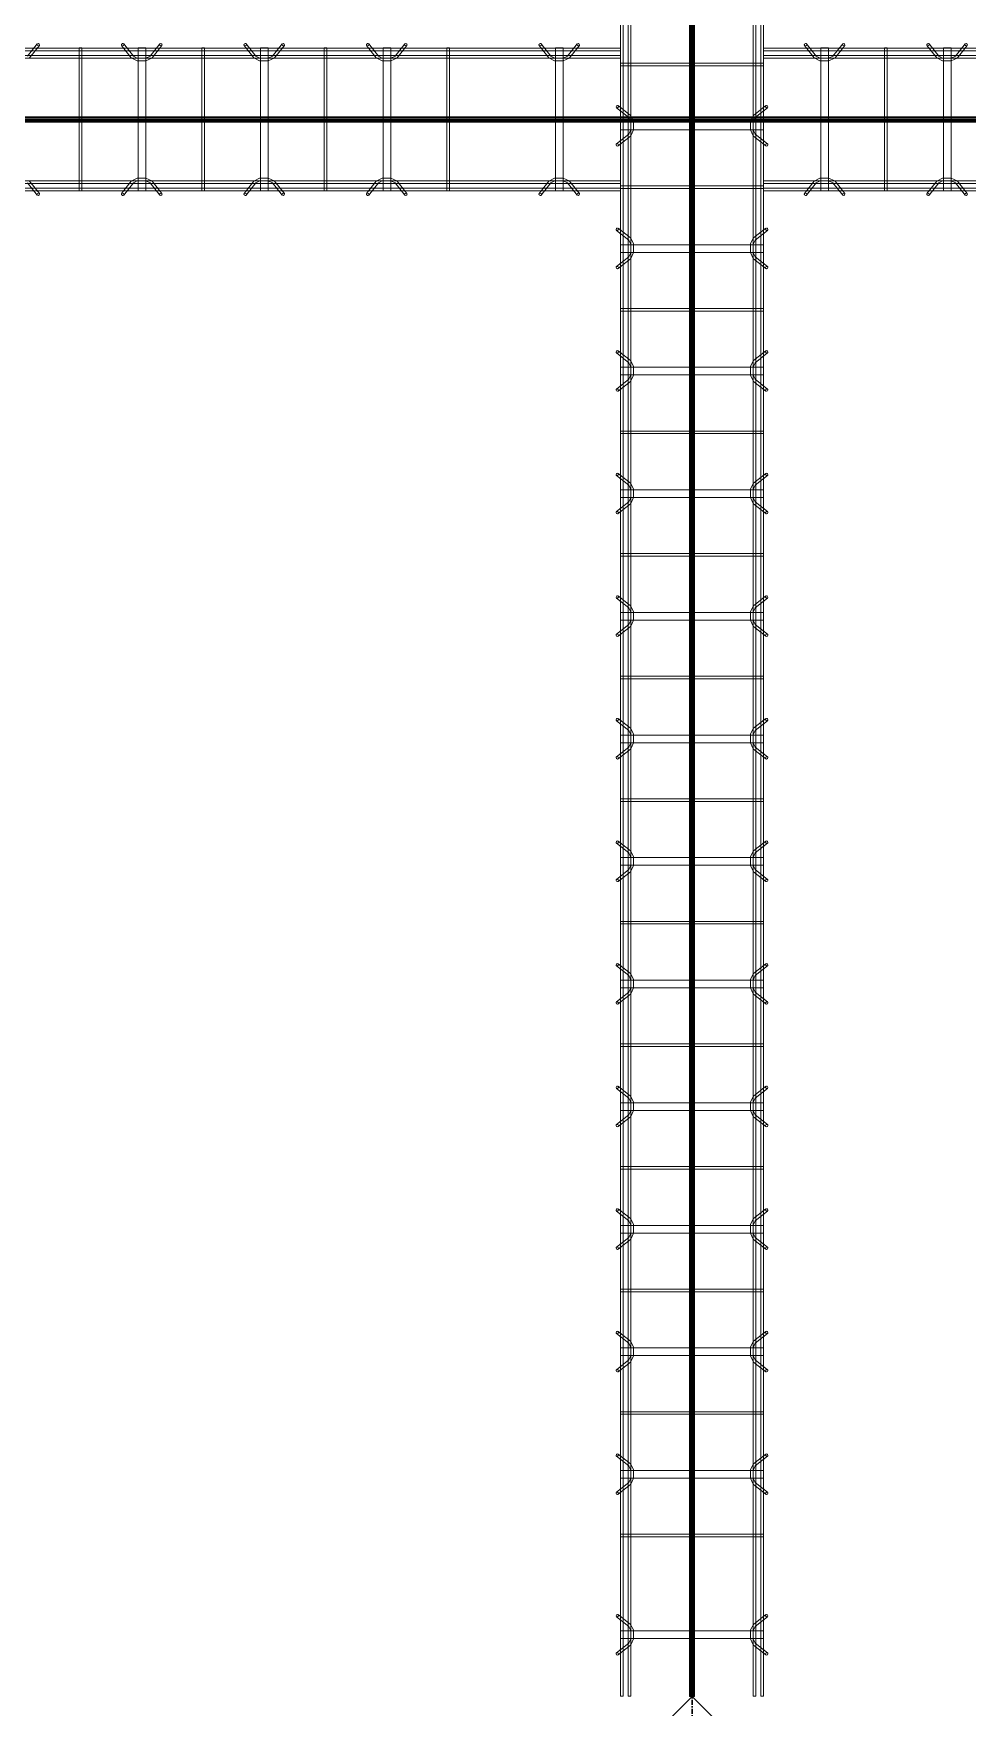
# Model space of a CAD drawing. Header units: inches. Extents: x -19229 to -222, y -6301 to 12387.
# Drawn here: x -2891.8 to -2800.3, y 10486.4 to 10650.2 of the extents above; entities that cross this region are included whole.
import ezdxf

# ---------------------------------------------------------------- set-up
doc = ezdxf.new("R2010")
doc.units = ezdxf.units.IN
doc.header["$MEASUREMENT"] = 0
doc.linetypes.add('Grid Line 1_2_', pattern=[0.875, 0.5, -0.125, 0.125, -0.125])
for name, color, linetype, lineweight in [('A-FLOR', 192, 'Continuous', 9), ('A-GENM', 13, 'Continuous', 9), ('S-BEAM', 12, 'Continuous', 9), ('S-GRID', 1, 'Continuous', 9)]:
    doc.layers.add(name, color=color, linetype=linetype, lineweight=lineweight)

# ---------------------------------------------------------------- blocks, each defined once
blk = doc.blocks.new('Dowel bar assembly - Dowel bar assembly-673887-SLAB ON GROUND JOINTS')
at = {"layer": 'S-BEAM'}
for p, q in [((149.1, 1.98), (0, 1.98)), ((0, 1.98), (0, 1.72)), ((0, 1.72), (0, 1.98)), ((0, 1.72), (149.1, 1.72)), ((4.02, 2.23), (4.97, 1.03)), ((5.18, 1.19), (4.23, 2.39)), ((5.63, 1.99), (5.63, -12.01)), ((6.38, 1.99), (5.63, 1.99)), ((5.63, 1.99), (6.38, 1.99)), ((6.38, -12.01), (6.38, 1.99)), ((7.76, 2.39), (6.81, 1.19)), ((7.01, 1.03), (7.96, 2.23)), ((11.87, 1.99), (11.87, -12.01)), ((12.13, 1.99), (11.87, 1.99)), ((11.87, 1.99), (12.13, 1.99)), ((12.13, -12.01), (12.13, 1.99)), ((16.02, 2.23), (16.97, 1.03)), ((17.18, 1.19), (16.23, 2.39)), ((17.63, 1.99), (17.63, -12.01)), ((18.38, 1.99), (17.63, 1.99)), ((17.63, 1.99), (18.38, 1.99)), ((18.38, -12.01), (18.38, 1.99)), ((19.76, 2.39), (18.81, 1.19)), ((19.01, 1.03), (19.96, 2.23)), ((149.1, 1.25), (0, 1.25)), ((0, 0.99), (0, 1.25)), ((0, 1.25), (0, 0.99)), ((0, 0.99), (149.1, 0.99)), ((149.1, -11.01), (0, -11.01)), ((0, -11.27), (0, -11.01)), ((0, -11.01), (0, -11.27)), ((0, -11.27), (149.1, -11.27)), ((4.97, -11.05), (4.02, -12.25)), ((4.23, -12.41), (5.18, -11.21)), ((6.81, -11.21), (7.76, -12.41)), ((7.96, -12.25), (7.01, -11.05)), ((16.97, -11.05), (16.02, -12.25)), ((16.23, -12.41), (17.18, -11.21)), ((18.81, -11.21), (19.76, -12.41)), ((19.96, -12.25), (19.01, -11.05)), ((149.1, -11.74), (0, -11.74)), ((0, -12), (0, -11.74)), ((0, -11.74), (0, -12)), ((0, -12), (149.1, -12)), ((6.38, -12.01), (5.63, -12.01)), ((5.63, -12.01), (6.38, -12.01)), ((12.13, -12.01), (11.87, -12.01)), ((11.87, -12.01), (12.13, -12.01)), ((18.38, -12.01), (17.63, -12.01)), ((17.63, -12.01), (18.38, -12.01))]:
    blk.add_line(p, q, dxfattribs=at)
at = {"layer": 'S-BEAM', "flags": 128}
for points in [[(4.97, 1.03), (5.53, 0.73), (6.39, 0.72), (6.97, 0.99), (7.01, 1.03)], [(5.18, 1.19), (5.62, 0.97), (6.38, 0.98), (6.81, 1.19)], [(16.97, 1.03), (17.53, 0.73), (18.39, 0.72), (18.97, 0.99), (19.01, 1.03)], [(17.18, 1.19), (17.62, 0.97), (18.38, 0.98), (18.81, 1.19)], [(4.97, -11.05), (5.53, -10.75), (6.39, -10.74), (6.97, -11.01), (7.01, -11.05)], [(5.18, -11.21), (5.62, -10.99), (6.38, -11), (6.81, -11.21)], [(16.97, -11.05), (17.53, -10.75), (18.39, -10.74), (18.97, -11.01), (19.01, -11.05)], [(17.18, -11.21), (17.62, -10.99), (18.38, -11), (18.81, -11.21)]]:
    blk.add_lwpolyline(points, dxfattribs=at)
at = {"layer": 'S-BEAM'}
for centre, major_axis, start_param, end_param in [((4.12, 2.31), (0.101, 0.08), 5.709265, 8.850858), ((4.12, 2.31), (0.101, 0.08), 2.567673, 5.709265), ((7.86, 2.31), (-0.101, 0.08), 3.715513, 6.857105), ((7.86, 2.31), (-0.101, 0.08), 0.57392, 3.715513), ((16.12, 2.31), (0.101, 0.08), 5.709265, 8.850858), ((16.12, 2.31), (0.101, 0.08), 2.567673, 5.709265), ((19.86, 2.31), (-0.101, 0.08), 3.715513, 6.857105), ((19.86, 2.31), (-0.101, 0.08), 0.57392, 3.715513), ((4.12, -12.33), (-0.101, 0.08), 3.715513, 6.857105), ((4.12, -12.33), (-0.101, 0.08), 0.57392, 3.715513), ((7.86, -12.33), (0.101, 0.08), 5.709265, 8.850858), ((7.86, -12.33), (0.101, 0.08), 2.567673, 5.709265), ((16.12, -12.33), (-0.101, 0.08), 3.715513, 6.857105), ((16.12, -12.33), (-0.101, 0.08), 0.57392, 3.715513), ((19.86, -12.33), (0.101, 0.08), 5.709265, 8.850858), ((19.86, -12.33), (0.101, 0.08), 2.567673, 5.709265)]:
    blk.add_ellipse(centre, major_axis=major_axis, ratio=0.816528, start_param=start_param, end_param=end_param, dxfattribs=at)
blk = doc.blocks.new('Dowel bar assembly - Dowel bar assembly-674113-SLAB ON GROUND JOINTS')
at = {"layer": 'S-BEAM'}
for p, q in [((148.9, 1.98), (0, 1.98)), ((0, 1.72), (148.9, 1.72)), ((91.76, 2.39), (90.81, 1.19)), ((91.01, 1.03), (91.96, 2.23)), ((95.87, 1.99), (95.87, -12.01)), ((96.13, 1.99), (95.87, 1.99)), ((95.87, 1.99), (96.13, 1.99)), ((96.13, -12.01), (96.13, 1.99)), ((100.02, 2.23), (100.97, 1.03)), ((101.18, 1.19), (100.23, 2.39)), ((101.63, 1.99), (101.63, -12.01)), ((102.38, 1.99), (101.63, 1.99)), ((101.63, 1.99), (102.38, 1.99)), ((102.38, -12.01), (102.38, 1.99)), ((103.76, 2.39), (102.81, 1.19)), ((103.01, 1.03), (103.96, 2.23)), ((107.87, 1.99), (107.87, -12.01)), ((108.13, 1.99), (107.87, 1.99)), ((107.87, 1.99), (108.13, 1.99)), ((108.13, -12.01), (108.13, 1.99)), ((112.02, 2.23), (112.97, 1.03)), ((113.18, 1.19), (112.23, 2.39)), ((113.63, 1.99), (113.63, -12.01)), ((114.38, 1.99), (113.63, 1.99)), ((113.63, 1.99), (114.38, 1.99)), ((114.38, -12.01), (114.38, 1.99)), ((115.76, 2.39), (114.81, 1.19)), ((115.01, 1.03), (115.96, 2.23)), ((119.87, 1.99), (119.87, -12.01)), ((120.13, 1.99), (119.87, 1.99)), ((119.87, 1.99), (120.13, 1.99)), ((120.13, -12.01), (120.13, 1.99)), ((124.02, 2.23), (124.97, 1.03)), ((125.18, 1.19), (124.23, 2.39)), ((125.63, 1.99), (125.63, -12.01)), ((126.38, 1.99), (125.63, 1.99)), ((125.63, 1.99), (126.38, 1.99)), ((126.38, -12.01), (126.38, 1.99)), ((127.76, 2.39), (126.81, 1.19)), ((127.01, 1.03), (127.96, 2.23)), ((131.87, 1.99), (131.87, -12.01)), ((132.13, 1.99), (131.87, 1.99)), ((131.87, 1.99), (132.13, 1.99)), ((132.13, -12.01), (132.13, 1.99)), ((140.92, 2.23), (141.87, 1.03)), ((142.07, 1.19), (141.12, 2.39)), ((142.52, 1.99), (142.52, -12.01)), ((143.27, 1.99), (142.52, 1.99)), ((142.52, 1.99), (143.27, 1.99)), ((143.27, -12.01), (143.27, 1.99)), ((144.66, 2.39), (143.71, 1.19)), ((143.91, 1.03), (144.86, 2.23)), ((148.9, 1.98), (148.9, 1.72)), ((148.9, 1.72), (148.9, 1.98)), ((148.9, 1.25), (0, 1.25)), ((0, 0.99), (148.9, 0.99)), ((148.9, 0.99), (148.9, 1.25)), ((148.9, 1.25), (148.9, 0.99)), ((148.9, -11.01), (0, -11.01)), ((0, -11.27), (148.9, -11.27)), ((90.81, -11.21), (91.76, -12.41)), ((91.96, -12.25), (91.01, -11.05)), ((100.97, -11.05), (100.02, -12.25)), ((100.23, -12.41), (101.18, -11.21)), ((102.81, -11.21), (103.76, -12.41)), ((103.96, -12.25), (103.01, -11.05)), ((112.97, -11.05), (112.02, -12.25)), ((112.23, -12.41), (113.18, -11.21)), ((114.81, -11.21), (115.76, -12.41)), ((115.96, -12.25), (115.01, -11.05)), ((124.97, -11.05), (124.02, -12.25)), ((124.23, -12.41), (125.18, -11.21)), ((126.81, -11.21), (127.76, -12.41)), ((127.96, -12.25), (127.01, -11.05)), ((141.87, -11.05), (140.92, -12.25)), ((141.12, -12.41), (142.07, -11.21)), ((143.71, -11.21), (144.66, -12.41)), ((144.86, -12.25), (143.91, -11.05)), ((148.9, -11.27), (148.9, -11.01)), ((148.9, -11.01), (148.9, -11.27)), ((148.9, -11.74), (0, -11.74)), ((0, -12), (148.9, -12)), ((96.13, -12.01), (95.87, -12.01)), ((95.87, -12.01), (96.13, -12.01)), ((102.38, -12.01), (101.63, -12.01)), ((101.63, -12.01), (102.38, -12.01)), ((108.13, -12.01), (107.87, -12.01)), ((107.87, -12.01), (108.13, -12.01)), ((114.38, -12.01), (113.63, -12.01)), ((113.63, -12.01), (114.38, -12.01)), ((120.13, -12.01), (119.87, -12.01)), ((119.87, -12.01), (120.13, -12.01)), ((126.38, -12.01), (125.63, -12.01)), ((125.63, -12.01), (126.38, -12.01)), ((132.13, -12.01), (131.87, -12.01)), ((131.87, -12.01), (132.13, -12.01)), ((143.27, -12.01), (142.52, -12.01)), ((142.52, -12.01), (143.27, -12.01)), ((148.9, -12), (148.9, -11.74)), ((148.9, -11.74), (148.9, -12))]:
    blk.add_line(p, q, dxfattribs=at)
at = {"layer": 'S-BEAM', "flags": 128}
for points in [[(100.97, 1.03), (101.53, 0.73), (102.39, 0.72), (102.97, 0.99), (103.01, 1.03)], [(101.18, 1.19), (101.62, 0.97), (102.38, 0.98), (102.81, 1.19)], [(112.97, 1.03), (113.53, 0.73), (114.39, 0.72), (114.97, 0.99), (115.01, 1.03)], [(113.18, 1.19), (113.62, 0.97), (114.38, 0.98), (114.81, 1.19)], [(124.97, 1.03), (125.53, 0.73), (126.39, 0.72), (126.97, 0.99), (127.01, 1.03)], [(125.18, 1.19), (125.62, 0.97), (126.38, 0.98), (126.81, 1.19)], [(141.87, 1.03), (142.42, 0.73), (143.28, 0.72), (143.87, 0.99), (143.91, 1.03)], [(142.07, 1.19), (142.52, 0.97), (143.28, 0.98), (143.71, 1.19)], [(100.97, -11.05), (101.53, -10.75), (102.39, -10.74), (102.97, -11.01), (103.01, -11.05)], [(101.18, -11.21), (101.62, -10.99), (102.38, -11), (102.81, -11.21)], [(112.97, -11.05), (113.53, -10.75), (114.39, -10.74), (114.97, -11.01), (115.01, -11.05)], [(113.18, -11.21), (113.62, -10.99), (114.38, -11), (114.81, -11.21)], [(124.97, -11.05), (125.53, -10.75), (126.39, -10.74), (126.97, -11.01), (127.01, -11.05)], [(125.18, -11.21), (125.62, -10.99), (126.38, -11), (126.81, -11.21)], [(141.87, -11.05), (142.42, -10.75), (143.28, -10.74), (143.87, -11.01), (143.91, -11.05)], [(142.07, -11.21), (142.52, -10.99), (143.28, -11), (143.71, -11.21)]]:
    blk.add_lwpolyline(points, dxfattribs=at)
at = {"layer": 'S-BEAM'}
for centre, major_axis, start_param, end_param in [((91.86, 2.31), (-0.101, 0.08), 3.715513, 6.857105), ((91.86, 2.31), (-0.101, 0.08), 0.57392, 3.715513), ((100.12, 2.31), (0.101, 0.08), 5.709265, 8.850858), ((100.12, 2.31), (0.101, 0.08), 2.567673, 5.709265), ((103.86, 2.31), (-0.101, 0.08), 3.715513, 6.857105), ((103.86, 2.31), (-0.101, 0.08), 0.57392, 3.715513), ((112.12, 2.31), (0.101, 0.08), 5.709265, 8.850858), ((112.12, 2.31), (0.101, 0.08), 2.567673, 5.709265), ((115.86, 2.31), (-0.101, 0.08), 3.715513, 6.857105), ((115.86, 2.31), (-0.101, 0.08), 0.57392, 3.715513), ((124.12, 2.31), (0.101, 0.08), 5.709265, 8.850858), ((124.12, 2.31), (0.101, 0.08), 2.567673, 5.709265), ((127.86, 2.31), (-0.101, 0.08), 3.715513, 6.857105), ((127.86, 2.31), (-0.101, 0.08), 0.57392, 3.715513), ((141.02, 2.31), (0.101, 0.08), 5.709265, 8.850858), ((141.02, 2.31), (0.101, 0.08), 2.567673, 5.709265), ((144.76, 2.31), (-0.101, 0.08), 3.715513, 6.857105), ((144.76, 2.31), (-0.101, 0.08), 0.57392, 3.715513), ((91.86, -12.33), (0.101, 0.08), 5.709265, 8.850858), ((91.86, -12.33), (0.101, 0.08), 2.567673, 5.709265), ((100.12, -12.33), (-0.101, 0.08), 3.715513, 6.857105), ((100.12, -12.33), (-0.101, 0.08), 0.57392, 3.715513), ((103.86, -12.33), (0.101, 0.08), 5.709265, 8.850858), ((103.86, -12.33), (0.101, 0.08), 2.567673, 5.709265), ((112.12, -12.33), (-0.101, 0.08), 3.715513, 6.857105), ((112.12, -12.33), (-0.101, 0.08), 0.57392, 3.715513), ((115.86, -12.33), (0.101, 0.08), 5.709265, 8.850858), ((115.86, -12.33), (0.101, 0.08), 2.567673, 5.709265), ((124.12, -12.33), (-0.101, 0.08), 3.715513, 6.857105), ((124.12, -12.33), (-0.101, 0.08), 0.57392, 3.715513), ((127.86, -12.33), (0.101, 0.08), 5.709265, 8.850858), ((127.86, -12.33), (0.101, 0.08), 2.567673, 5.709265), ((141.02, -12.33), (-0.101, 0.08), 3.715513, 6.857105), ((141.02, -12.33), (-0.101, 0.08), 0.57392, 3.715513), ((144.76, -12.33), (0.101, 0.08), 5.709265, 8.850858), ((144.76, -12.33), (0.101, 0.08), 2.567673, 5.709265)]:
    blk.add_ellipse(centre, major_axis=major_axis, ratio=0.816528, start_param=start_param, end_param=end_param, dxfattribs=at)
blk = doc.blocks.new('Dowel bar assembly - Dowel bar assembly-1728431-SLAB ON GROUND JOINTS')
at = {"layer": 'S-BEAM'}
for p, q in [((351.71, 1.98), (0, 1.98)), ((0, 1.72), (351.71, 1.72)), ((191.87, 1.99), (191.87, -12.01)), ((192.13, 1.99), (191.87, 1.99)), ((191.87, 1.99), (192.13, 1.99)), ((192.13, -12.01), (192.13, 1.99)), ((196.02, 2.23), (196.97, 1.03)), ((197.18, 1.19), (196.23, 2.39)), ((197.63, 1.99), (197.63, -12.01)), ((198.38, 1.99), (197.63, 1.99)), ((197.63, 1.99), (198.38, 1.99)), ((198.38, -12.01), (198.38, 1.99)), ((199.76, 2.39), (198.81, 1.19)), ((199.01, 1.03), (199.96, 2.23)), ((203.87, 1.99), (203.87, -12.01)), ((204.13, 1.99), (203.87, 1.99)), ((203.87, 1.99), (204.13, 1.99)), ((204.13, -12.01), (204.13, 1.99)), ((208.02, 2.23), (208.97, 1.03)), ((209.18, 1.19), (208.23, 2.39)), ((209.63, 1.99), (209.63, -12.01)), ((210.38, 1.99), (209.63, 1.99)), ((209.63, 1.99), (210.38, 1.99)), ((210.38, -12.01), (210.38, 1.99)), ((211.76, 2.39), (210.81, 1.19)), ((211.01, 1.03), (211.96, 2.23)), ((215.87, 1.99), (215.87, -12.01)), ((216.13, 1.99), (215.87, 1.99)), ((215.87, 1.99), (216.13, 1.99)), ((216.13, -12.01), (216.13, 1.99)), ((220.02, 2.23), (220.97, 1.03)), ((221.18, 1.19), (220.23, 2.39)), ((221.63, 1.99), (221.63, -12.01)), ((222.38, 1.99), (221.63, 1.99)), ((221.63, 1.99), (222.38, 1.99)), ((222.38, -12.01), (222.38, 1.99)), ((223.76, 2.39), (222.81, 1.19)), ((223.01, 1.03), (223.96, 2.23)), ((227.87, 1.99), (227.87, -12.01)), ((228.13, 1.99), (227.87, 1.99)), ((227.87, 1.99), (228.13, 1.99)), ((228.13, -12.01), (228.13, 1.99)), ((232.02, 2.23), (232.97, 1.03)), ((233.18, 1.19), (232.23, 2.39)), ((233.63, 1.99), (233.63, -12.01)), ((234.38, 1.99), (233.63, 1.99)), ((233.63, 1.99), (234.38, 1.99)), ((234.38, -12.01), (234.38, 1.99)), ((235.76, 2.39), (234.81, 1.19)), ((235.01, 1.03), (235.96, 2.23)), ((239.87, 1.99), (239.87, -12.01)), ((240.13, 1.99), (239.87, 1.99)), ((239.87, 1.99), (240.13, 1.99)), ((240.13, -12.01), (240.13, 1.99)), ((244.02, 2.23), (244.97, 1.03)), ((245.18, 1.19), (244.23, 2.39)), ((245.63, 1.99), (245.63, -12.01)), ((246.38, 1.99), (245.63, 1.99)), ((245.63, 1.99), (246.38, 1.99)), ((246.38, -12.01), (246.38, 1.99)), ((247.76, 2.39), (246.81, 1.19)), ((247.01, 1.03), (247.96, 2.23)), ((251.87, 1.99), (251.87, -12.01)), ((252.13, 1.99), (251.87, 1.99)), ((251.87, 1.99), (252.13, 1.99)), ((252.13, -12.01), (252.13, 1.99)), ((256.02, 2.23), (256.97, 1.03)), ((257.18, 1.19), (256.23, 2.39)), ((257.63, 1.99), (257.63, -12.01)), ((258.38, 1.99), (257.63, 1.99)), ((257.63, 1.99), (258.38, 1.99)), ((258.38, -12.01), (258.38, 1.99)), ((259.76, 2.39), (258.81, 1.19)), ((259.01, 1.03), (259.96, 2.23)), ((263.87, 1.99), (263.87, -12.01)), ((264.13, 1.99), (263.87, 1.99)), ((263.87, 1.99), (264.13, 1.99)), ((264.13, -12.01), (264.13, 1.99)), ((268.02, 2.23), (268.97, 1.03)), ((269.18, 1.19), (268.23, 2.39)), ((269.63, 1.99), (269.63, -12.01)), ((270.38, 1.99), (269.63, 1.99)), ((269.63, 1.99), (270.38, 1.99)), ((270.38, -12.01), (270.38, 1.99)), ((271.76, 2.39), (270.81, 1.19)), ((271.01, 1.03), (271.96, 2.23)), ((275.87, 1.99), (275.87, -12.01)), ((276.13, 1.99), (275.87, 1.99)), ((275.87, 1.99), (276.13, 1.99)), ((276.13, -12.01), (276.13, 1.99)), ((280.02, 2.23), (280.97, 1.03)), ((281.18, 1.19), (280.23, 2.39)), ((281.63, 1.99), (281.63, -12.01)), ((282.38, 1.99), (281.63, 1.99)), ((281.63, 1.99), (282.38, 1.99)), ((282.38, -12.01), (282.38, 1.99)), ((283.76, 2.39), (282.81, 1.19)), ((283.01, 1.03), (283.96, 2.23)), ((287.87, 1.99), (287.87, -12.01)), ((288.13, 1.99), (287.87, 1.99)), ((287.87, 1.99), (288.13, 1.99)), ((288.13, -12.01), (288.13, 1.99)), ((292.02, 2.23), (292.97, 1.03)), ((293.18, 1.19), (292.23, 2.39)), ((293.63, 1.99), (293.63, -12.01)), ((294.38, 1.99), (293.63, 1.99)), ((293.63, 1.99), (294.38, 1.99)), ((294.38, -12.01), (294.38, 1.99)), ((295.76, 2.39), (294.81, 1.19)), ((295.01, 1.03), (295.96, 2.23)), ((299.87, 1.99), (299.87, -12.01)), ((300.13, 1.99), (299.87, 1.99)), ((299.87, 1.99), (300.13, 1.99)), ((300.13, -12.01), (300.13, 1.99)), ((304.02, 2.23), (304.97, 1.03)), ((305.18, 1.19), (304.23, 2.39)), ((305.63, 1.99), (305.63, -12.01)), ((306.38, 1.99), (305.63, 1.99)), ((305.63, 1.99), (306.38, 1.99)), ((306.38, -12.01), (306.38, 1.99)), ((307.76, 2.39), (306.81, 1.19)), ((307.01, 1.03), (307.96, 2.23)), ((311.87, 1.99), (311.87, -12.01)), ((312.13, 1.99), (311.87, 1.99)), ((311.87, 1.99), (312.13, 1.99)), ((312.13, -12.01), (312.13, 1.99)), ((316.02, 2.23), (316.97, 1.03)), ((317.18, 1.19), (316.23, 2.39)), ((317.63, 1.99), (317.63, -12.01)), ((318.38, 1.99), (317.63, 1.99)), ((317.63, 1.99), (318.38, 1.99)), ((318.38, -12.01), (318.38, 1.99)), ((319.76, 2.39), (318.81, 1.19)), ((319.01, 1.03), (319.96, 2.23)), ((323.87, 1.99), (323.87, -12.01)), ((324.13, 1.99), (323.87, 1.99)), ((323.87, 1.99), (324.13, 1.99)), ((324.13, -12.01), (324.13, 1.99)), ((328.02, 2.23), (328.97, 1.03)), ((329.18, 1.19), (328.23, 2.39)), ((329.63, 1.99), (329.63, -12.01)), ((330.38, 1.99), (329.63, 1.99)), ((329.63, 1.99), (330.38, 1.99)), ((330.38, -12.01), (330.38, 1.99)), ((331.76, 2.39), (330.81, 1.19)), ((331.01, 1.03), (331.96, 2.23)), ((335.87, 1.99), (335.87, -12.01)), ((336.13, 1.99), (335.87, 1.99)), ((335.87, 1.99), (336.13, 1.99)), ((336.13, -12.01), (336.13, 1.99)), ((343.74, 2.23), (344.69, 1.03)), ((344.89, 1.19), (343.94, 2.39)), ((345.34, 1.99), (345.34, -12.01)), ((346.09, 1.99), (345.34, 1.99)), ((345.34, 1.99), (346.09, 1.99)), ((346.09, -12.01), (346.09, 1.99)), ((347.47, 2.39), (346.53, 1.19)), ((346.73, 1.03), (347.68, 2.23)), ((351.71, 1.98), (351.71, 1.72)), ((351.71, 1.72), (351.71, 1.98)), ((351.71, 1.25), (0, 1.25)), ((0, 0.99), (351.71, 0.99)), ((351.71, 0.99), (351.71, 1.25)), ((351.71, 1.25), (351.71, 0.99)), ((351.71, -11.01), (0, -11.01)), ((0, -11.27), (351.71, -11.27)), ((196.97, -11.05), (196.02, -12.25)), ((196.23, -12.41), (197.18, -11.21)), ((198.81, -11.21), (199.76, -12.41)), ((199.96, -12.25), (199.01, -11.05)), ((208.97, -11.05), (208.02, -12.25)), ((208.23, -12.41), (209.18, -11.21)), ((210.81, -11.21), (211.76, -12.41)), ((211.96, -12.25), (211.01, -11.05)), ((220.97, -11.05), (220.02, -12.25)), ((220.23, -12.41), (221.18, -11.21)), ((222.81, -11.21), (223.76, -12.41)), ((223.96, -12.25), (223.01, -11.05)), ((232.97, -11.05), (232.02, -12.25)), ((232.23, -12.41), (233.18, -11.21)), ((234.81, -11.21), (235.76, -12.41)), ((235.96, -12.25), (235.01, -11.05)), ((244.97, -11.05), (244.02, -12.25)), ((244.23, -12.41), (245.18, -11.21)), ((246.81, -11.21), (247.76, -12.41)), ((247.96, -12.25), (247.01, -11.05)), ((256.97, -11.05), (256.02, -12.25)), ((256.23, -12.41), (257.18, -11.21)), ((258.81, -11.21), (259.76, -12.41)), ((259.96, -12.25), (259.01, -11.05)), ((268.97, -11.05), (268.02, -12.25)), ((268.23, -12.41), (269.18, -11.21)), ((270.81, -11.21), (271.76, -12.41)), ((271.96, -12.25), (271.01, -11.05)), ((280.97, -11.05), (280.02, -12.25)), ((280.23, -12.41), (281.18, -11.21)), ((282.81, -11.21), (283.76, -12.41)), ((283.96, -12.25), (283.01, -11.05)), ((292.97, -11.05), (292.02, -12.25)), ((292.23, -12.41), (293.18, -11.21)), ((294.81, -11.21), (295.76, -12.41)), ((295.96, -12.25), (295.01, -11.05)), ((304.97, -11.05), (304.02, -12.25)), ((304.23, -12.41), (305.18, -11.21)), ((306.81, -11.21), (307.76, -12.41)), ((307.96, -12.25), (307.01, -11.05)), ((316.97, -11.05), (316.02, -12.25)), ((316.23, -12.41), (317.18, -11.21)), ((318.81, -11.21), (319.76, -12.41)), ((319.96, -12.25), (319.01, -11.05)), ((328.97, -11.05), (328.02, -12.25)), ((328.23, -12.41), (329.18, -11.21)), ((330.81, -11.21), (331.76, -12.41)), ((331.96, -12.25), (331.01, -11.05)), ((344.69, -11.05), (343.74, -12.25)), ((343.94, -12.41), (344.89, -11.21)), ((346.53, -11.21), (347.47, -12.41)), ((347.68, -12.25), (346.73, -11.05)), ((351.71, -11.27), (351.71, -11.01)), ((351.71, -11.01), (351.71, -11.27)), ((351.71, -11.74), (0, -11.74)), ((0, -12), (351.71, -12)), ((192.13, -12.01), (191.87, -12.01)), ((191.87, -12.01), (192.13, -12.01)), ((198.38, -12.01), (197.63, -12.01)), ((197.63, -12.01), (198.38, -12.01)), ((204.13, -12.01), (203.87, -12.01)), ((203.87, -12.01), (204.13, -12.01)), ((210.38, -12.01), (209.63, -12.01)), ((209.63, -12.01), (210.38, -12.01)), ((216.13, -12.01), (215.87, -12.01)), ((215.87, -12.01), (216.13, -12.01)), ((222.38, -12.01), (221.63, -12.01)), ((221.63, -12.01), (222.38, -12.01)), ((228.13, -12.01), (227.87, -12.01)), ((227.87, -12.01), (228.13, -12.01)), ((234.38, -12.01), (233.63, -12.01)), ((233.63, -12.01), (234.38, -12.01)), ((240.13, -12.01), (239.87, -12.01)), ((239.87, -12.01), (240.13, -12.01)), ((246.38, -12.01), (245.63, -12.01)), ((245.63, -12.01), (246.38, -12.01)), ((252.13, -12.01), (251.87, -12.01)), ((251.87, -12.01), (252.13, -12.01)), ((258.38, -12.01), (257.63, -12.01)), ((257.63, -12.01), (258.38, -12.01)), ((264.13, -12.01), (263.87, -12.01)), ((263.87, -12.01), (264.13, -12.01)), ((270.38, -12.01), (269.63, -12.01)), ((269.63, -12.01), (270.38, -12.01)), ((276.13, -12.01), (275.87, -12.01)), ((275.87, -12.01), (276.13, -12.01)), ((282.38, -12.01), (281.63, -12.01)), ((281.63, -12.01), (282.38, -12.01)), ((288.13, -12.01), (287.87, -12.01)), ((287.87, -12.01), (288.13, -12.01)), ((294.38, -12.01), (293.63, -12.01)), ((293.63, -12.01), (294.38, -12.01)), ((300.13, -12.01), (299.87, -12.01)), ((299.87, -12.01), (300.13, -12.01)), ((306.38, -12.01), (305.63, -12.01)), ((305.63, -12.01), (306.38, -12.01)), ((312.13, -12.01), (311.87, -12.01)), ((311.87, -12.01), (312.13, -12.01)), ((318.38, -12.01), (317.63, -12.01)), ((317.63, -12.01), (318.38, -12.01)), ((324.13, -12.01), (323.87, -12.01)), ((323.87, -12.01), (324.13, -12.01)), ((330.38, -12.01), (329.63, -12.01)), ((329.63, -12.01), (330.38, -12.01)), ((336.13, -12.01), (335.87, -12.01)), ((335.87, -12.01), (336.13, -12.01)), ((346.09, -12.01), (345.34, -12.01)), ((345.34, -12.01), (346.09, -12.01)), ((351.71, -12), (351.71, -11.74)), ((351.71, -11.74), (351.71, -12))]:
    blk.add_line(p, q, dxfattribs=at)
at = {"layer": 'S-BEAM', "flags": 128}
for points in [[(196.97, 1.03), (197.53, 0.73), (198.39, 0.72), (198.97, 0.99), (199.01, 1.03)], [(197.18, 1.19), (197.62, 0.97), (198.38, 0.98), (198.81, 1.19)], [(208.97, 1.03), (209.53, 0.73), (210.39, 0.72), (210.97, 0.99), (211.01, 1.03)], [(209.18, 1.19), (209.62, 0.97), (210.38, 0.98), (210.81, 1.19)], [(220.97, 1.03), (221.53, 0.73), (222.39, 0.72), (222.97, 0.99), (223.01, 1.03)], [(221.18, 1.19), (221.62, 0.97), (222.38, 0.98), (222.81, 1.19)], [(232.97, 1.03), (233.53, 0.73), (234.39, 0.72), (234.97, 0.99), (235.01, 1.03)], [(233.18, 1.19), (233.62, 0.97), (234.38, 0.98), (234.81, 1.19)], [(244.97, 1.03), (245.53, 0.73), (246.39, 0.72), (246.97, 0.99), (247.01, 1.03)], [(245.18, 1.19), (245.62, 0.97), (246.38, 0.98), (246.81, 1.19)], [(256.97, 1.03), (257.53, 0.73), (258.39, 0.72), (258.97, 0.99), (259.01, 1.03)], [(257.18, 1.19), (257.62, 0.97), (258.38, 0.98), (258.81, 1.19)], [(268.97, 1.03), (269.53, 0.73), (270.39, 0.72), (270.97, 0.99), (271.01, 1.03)], [(269.18, 1.19), (269.62, 0.97), (270.38, 0.98), (270.81, 1.19)], [(280.97, 1.03), (281.53, 0.73), (282.39, 0.72), (282.97, 0.99), (283.01, 1.03)], [(281.18, 1.19), (281.62, 0.97), (282.38, 0.98), (282.81, 1.19)], [(292.97, 1.03), (293.53, 0.73), (294.39, 0.72), (294.97, 0.99), (295.01, 1.03)], [(293.18, 1.19), (293.62, 0.97), (294.38, 0.98), (294.81, 1.19)], [(304.97, 1.03), (305.53, 0.73), (306.39, 0.72), (306.97, 0.99), (307.01, 1.03)], [(305.18, 1.19), (305.62, 0.97), (306.38, 0.98), (306.81, 1.19)], [(316.97, 1.03), (317.53, 0.73), (318.39, 0.72), (318.97, 0.99), (319.01, 1.03)], [(317.18, 1.19), (317.62, 0.97), (318.38, 0.98), (318.81, 1.19)], [(328.97, 1.03), (329.53, 0.73), (330.39, 0.72), (330.97, 0.99), (331.01, 1.03)], [(329.18, 1.19), (329.62, 0.97), (330.38, 0.98), (330.81, 1.19)], [(344.69, 1.03), (345.24, 0.73), (346.1, 0.72), (346.69, 0.99), (346.73, 1.03)], [(344.89, 1.19), (345.34, 0.97), (346.1, 0.98), (346.53, 1.19)], [(196.97, -11.05), (197.53, -10.75), (198.39, -10.74), (198.97, -11.01), (199.01, -11.05)], [(197.18, -11.21), (197.62, -10.99), (198.38, -11), (198.81, -11.21)], [(208.97, -11.05), (209.53, -10.75), (210.39, -10.74), (210.97, -11.01), (211.01, -11.05)], [(209.18, -11.21), (209.62, -10.99), (210.38, -11), (210.81, -11.21)], [(220.97, -11.05), (221.53, -10.75), (222.39, -10.74), (222.97, -11.01), (223.01, -11.05)], [(221.18, -11.21), (221.62, -10.99), (222.38, -11), (222.81, -11.21)], [(232.97, -11.05), (233.53, -10.75), (234.39, -10.74), (234.97, -11.01), (235.01, -11.05)], [(233.18, -11.21), (233.62, -10.99), (234.38, -11), (234.81, -11.21)], [(244.97, -11.05), (245.53, -10.75), (246.39, -10.74), (246.97, -11.01), (247.01, -11.05)], [(245.18, -11.21), (245.62, -10.99), (246.38, -11), (246.81, -11.21)], [(256.97, -11.05), (257.53, -10.75), (258.39, -10.74), (258.97, -11.01), (259.01, -11.05)], [(257.18, -11.21), (257.62, -10.99), (258.38, -11), (258.81, -11.21)], [(268.97, -11.05), (269.53, -10.75), (270.39, -10.74), (270.97, -11.01), (271.01, -11.05)], [(269.18, -11.21), (269.62, -10.99), (270.38, -11), (270.81, -11.21)], [(280.97, -11.05), (281.53, -10.75), (282.39, -10.74), (282.97, -11.01), (283.01, -11.05)], [(281.18, -11.21), (281.62, -10.99), (282.38, -11), (282.81, -11.21)], [(292.97, -11.05), (293.53, -10.75), (294.39, -10.74), (294.97, -11.01), (295.01, -11.05)], [(293.18, -11.21), (293.62, -10.99), (294.38, -11), (294.81, -11.21)], [(304.97, -11.05), (305.53, -10.75), (306.39, -10.74), (306.97, -11.01), (307.01, -11.05)], [(305.18, -11.21), (305.62, -10.99), (306.38, -11), (306.81, -11.21)], [(316.97, -11.05), (317.53, -10.75), (318.39, -10.74), (318.97, -11.01), (319.01, -11.05)], [(317.18, -11.21), (317.62, -10.99), (318.38, -11), (318.81, -11.21)], [(328.97, -11.05), (329.53, -10.75), (330.39, -10.74), (330.97, -11.01), (331.01, -11.05)], [(329.18, -11.21), (329.62, -10.99), (330.38, -11), (330.81, -11.21)], [(344.69, -11.05), (345.24, -10.75), (346.1, -10.74), (346.69, -11.01), (346.73, -11.05)], [(344.89, -11.21), (345.34, -10.99), (346.1, -11), (346.53, -11.21)]]:
    blk.add_lwpolyline(points, dxfattribs=at)
at = {"layer": 'S-BEAM'}
for centre, major_axis, start_param, end_param in [((196.12, 2.31), (0.101, 0.08), 5.709265, 8.850858), ((196.12, 2.31), (0.101, 0.08), 2.567673, 5.709265), ((199.86, 2.31), (-0.101, 0.08), 3.715513, 6.857105), ((199.86, 2.31), (-0.101, 0.08), 0.57392, 3.715513), ((208.12, 2.31), (0.101, 0.08), 5.709265, 8.850858), ((208.12, 2.31), (0.101, 0.08), 2.567673, 5.709265), ((211.86, 2.31), (-0.101, 0.08), 3.715513, 6.857105), ((211.86, 2.31), (-0.101, 0.08), 0.57392, 3.715513), ((220.12, 2.31), (0.101, 0.08), 5.709265, 8.850858), ((220.12, 2.31), (0.101, 0.08), 2.567673, 5.709265), ((223.86, 2.31), (-0.101, 0.08), 3.715513, 6.857105), ((223.86, 2.31), (-0.101, 0.08), 0.57392, 3.715513), ((232.12, 2.31), (0.101, 0.08), 5.709265, 8.850858), ((232.12, 2.31), (0.101, 0.08), 2.567673, 5.709265), ((235.86, 2.31), (-0.101, 0.08), 3.715513, 6.857105), ((235.86, 2.31), (-0.101, 0.08), 0.57392, 3.715513), ((244.12, 2.31), (0.101, 0.08), 5.709265, 8.850858), ((244.12, 2.31), (0.101, 0.08), 2.567673, 5.709265), ((247.86, 2.31), (-0.101, 0.08), 3.715513, 6.857105), ((247.86, 2.31), (-0.101, 0.08), 0.57392, 3.715513), ((256.12, 2.31), (0.101, 0.08), 5.709265, 8.850858), ((256.12, 2.31), (0.101, 0.08), 2.567673, 5.709265), ((259.86, 2.31), (-0.101, 0.08), 3.715513, 6.857105), ((259.86, 2.31), (-0.101, 0.08), 0.57392, 3.715513), ((268.12, 2.31), (0.101, 0.08), 5.709265, 8.850858), ((268.12, 2.31), (0.101, 0.08), 2.567673, 5.709265), ((271.86, 2.31), (-0.101, 0.08), 3.715513, 6.857105), ((271.86, 2.31), (-0.101, 0.08), 0.57392, 3.715513), ((280.12, 2.31), (0.101, 0.08), 5.709265, 8.850858), ((280.12, 2.31), (0.101, 0.08), 2.567673, 5.709265), ((283.86, 2.31), (-0.101, 0.08), 3.715513, 6.857105), ((283.86, 2.31), (-0.101, 0.08), 0.57392, 3.715513), ((292.12, 2.31), (0.101, 0.08), 5.709265, 8.850858), ((292.12, 2.31), (0.101, 0.08), 2.567673, 5.709265), ((295.86, 2.31), (-0.101, 0.08), 3.715513, 6.857105), ((295.86, 2.31), (-0.101, 0.08), 0.57392, 3.715513), ((304.12, 2.31), (0.101, 0.08), 5.709265, 8.850858), ((304.12, 2.31), (0.101, 0.08), 2.567673, 5.709265), ((307.86, 2.31), (-0.101, 0.08), 3.715513, 6.857105), ((307.86, 2.31), (-0.101, 0.08), 0.57392, 3.715513), ((316.12, 2.31), (0.101, 0.08), 5.709265, 8.850858), ((316.12, 2.31), (0.101, 0.08), 2.567673, 5.709265), ((319.86, 2.31), (-0.101, 0.08), 3.715513, 6.857105), ((319.86, 2.31), (-0.101, 0.08), 0.57392, 3.715513), ((328.12, 2.31), (0.101, 0.08), 5.709265, 8.850858), ((328.12, 2.31), (0.101, 0.08), 2.567673, 5.709265), ((331.86, 2.31), (-0.101, 0.08), 3.715513, 6.857105), ((331.86, 2.31), (-0.101, 0.08), 0.57392, 3.715513), ((343.84, 2.31), (0.101, 0.08), 5.709265, 8.850858), ((343.84, 2.31), (0.101, 0.08), 2.567673, 5.709265), ((347.58, 2.31), (-0.101, 0.08), 3.715513, 6.857105), ((347.58, 2.31), (-0.101, 0.08), 0.57392, 3.715513), ((196.12, -12.33), (-0.101, 0.08), 3.715513, 6.857105), ((196.12, -12.33), (-0.101, 0.08), 0.57392, 3.715513), ((199.86, -12.33), (0.101, 0.08), 5.709265, 8.850858), ((199.86, -12.33), (0.101, 0.08), 2.567673, 5.709265), ((208.12, -12.33), (-0.101, 0.08), 3.715513, 6.857105), ((208.12, -12.33), (-0.101, 0.08), 0.57392, 3.715513), ((211.86, -12.33), (0.101, 0.08), 5.709265, 8.850858), ((211.86, -12.33), (0.101, 0.08), 2.567673, 5.709265), ((220.12, -12.33), (-0.101, 0.08), 3.715513, 6.857105), ((220.12, -12.33), (-0.101, 0.08), 0.57392, 3.715513), ((223.86, -12.33), (0.101, 0.08), 5.709265, 8.850858), ((223.86, -12.33), (0.101, 0.08), 2.567673, 5.709265), ((232.12, -12.33), (-0.101, 0.08), 3.715513, 6.857105), ((232.12, -12.33), (-0.101, 0.08), 0.57392, 3.715513), ((235.86, -12.33), (0.101, 0.08), 5.709265, 8.850858), ((235.86, -12.33), (0.101, 0.08), 2.567673, 5.709265), ((244.12, -12.33), (-0.101, 0.08), 3.715513, 6.857105), ((244.12, -12.33), (-0.101, 0.08), 0.57392, 3.715513), ((247.86, -12.33), (0.101, 0.08), 5.709265, 8.850858), ((247.86, -12.33), (0.101, 0.08), 2.567673, 5.709265), ((256.12, -12.33), (-0.101, 0.08), 3.715513, 6.857105), ((256.12, -12.33), (-0.101, 0.08), 0.57392, 3.715513), ((259.86, -12.33), (0.101, 0.08), 5.709265, 8.850858), ((259.86, -12.33), (0.101, 0.08), 2.567673, 5.709265), ((268.12, -12.33), (-0.101, 0.08), 3.715513, 6.857105), ((268.12, -12.33), (-0.101, 0.08), 0.57392, 3.715513), ((271.86, -12.33), (0.101, 0.08), 5.709265, 8.850858), ((271.86, -12.33), (0.101, 0.08), 2.567673, 5.709265), ((280.12, -12.33), (-0.101, 0.08), 3.715513, 6.857105), ((280.12, -12.33), (-0.101, 0.08), 0.57392, 3.715513), ((283.86, -12.33), (0.101, 0.08), 5.709265, 8.850858), ((283.86, -12.33), (0.101, 0.08), 2.567673, 5.709265), ((292.12, -12.33), (-0.101, 0.08), 3.715513, 6.857105), ((292.12, -12.33), (-0.101, 0.08), 0.57392, 3.715513), ((295.86, -12.33), (0.101, 0.08), 5.709265, 8.850858), ((295.86, -12.33), (0.101, 0.08), 2.567673, 5.709265), ((304.12, -12.33), (-0.101, 0.08), 3.715513, 6.857105), ((304.12, -12.33), (-0.101, 0.08), 0.57392, 3.715513), ((307.86, -12.33), (0.101, 0.08), 5.709265, 8.850858), ((307.86, -12.33), (0.101, 0.08), 2.567673, 5.709265), ((316.12, -12.33), (-0.101, 0.08), 3.715513, 6.857105), ((316.12, -12.33), (-0.101, 0.08), 0.57392, 3.715513), ((319.86, -12.33), (0.101, 0.08), 5.709265, 8.850858), ((319.86, -12.33), (0.101, 0.08), 2.567673, 5.709265), ((328.12, -12.33), (-0.101, 0.08), 3.715513, 6.857105), ((328.12, -12.33), (-0.101, 0.08), 0.57392, 3.715513), ((331.86, -12.33), (0.101, 0.08), 5.709265, 8.850858), ((331.86, -12.33), (0.101, 0.08), 2.567673, 5.709265), ((343.84, -12.33), (-0.101, 0.08), 3.715513, 6.857105), ((343.84, -12.33), (-0.101, 0.08), 0.57392, 3.715513), ((347.58, -12.33), (0.101, 0.08), 5.709265, 8.850858), ((347.58, -12.33), (0.101, 0.08), 2.567673, 5.709265)]:
    blk.add_ellipse(centre, major_axis=major_axis, ratio=0.816528, start_param=start_param, end_param=end_param, dxfattribs=at)

msp = doc.modelspace()

# ---------------------------------------------------------------- linework, layer by layer
at = {"layer": 'A-FLOR'}
for p, q in [((-2847.56638, 10467.1894), (-2827.32374, 10487.43204)), ((-2827.32374, 10487.43204), (-2807.0811, 10467.1894))]:
    msp.add_line(p, q, dxfattribs=at)
at = {"layer": 'A-GENM'}
for p, q in [((-2827.58036, 10487.43066), (-2827.58036, 10796.35132)), ((-2827.52059, 10796.35132), (-2827.52059, 10487.43066)), ((-2827.52059, 10796.35132), (-2827.52059, 10487.43066)), ((-2827.50273, 10796.35132), (-2827.50273, 10487.43066)), ((-2827.49348, 10487.43066), (-2827.49348, 10796.35132)), ((-2827.48122, 10487.43066), (-2827.48122, 10796.35132)), ((-2827.48122, 10796.35132), (-2827.48122, 10487.43066)), ((-2827.41585, 10487.43066), (-2827.41585, 10796.35132)), ((-2827.36718, 10487.43066), (-2827.36718, 10796.35132)), ((-2827.2803, 10796.35132), (-2827.2803, 10487.43066)), ((-2827.16626, 10487.43066), (-2827.16626, 10796.35132)), ((-2827.16626, 10487.43066), (-2827.16626, 10796.35132)), ((-2827.15869, 10487.43066), (-2827.15869, 10796.35132)), ((-2827.15717, 10487.43066), (-2827.15717, 10796.35132)), ((-2827.12689, 10796.35132), (-2827.12689, 10487.43066)), ((-2827.12689, 10796.35132), (-2827.12689, 10487.43066)), ((-2827.07181, 10487.43066), (-2827.07181, 10796.35132)), ((-2827.07029, 10487.43066), (-2827.07029, 10796.35132)), ((-1943.13624, 10642.06785), (-3819.32374, 10642.06785)), ((-1943.13624, 10642.06633), (-3819.32374, 10642.06633)), ((-3819.32374, 10642.01125), (-1943.13624, 10642.01125)), ((-3819.32374, 10642.01125), (-1943.13624, 10642.01125)), ((-1943.13624, 10641.98097), (-3819.32374, 10641.98097)), ((-1943.13624, 10641.97945), (-3819.32374, 10641.97945)), ((-1943.13624, 10641.97188), (-3819.32374, 10641.97188)), ((-1943.13624, 10641.97188), (-3819.32374, 10641.97188)), ((-3819.32374, 10641.85784), (-1943.13624, 10641.85784)), ((-1943.13624, 10641.77096), (-3819.32374, 10641.77096)), ((-1943.13624, 10641.72229), (-3819.32374, 10641.72229)), ((-1943.13624, 10641.65692), (-3819.32374, 10641.65692)), ((-3819.32374, 10641.65692), (-1943.13624, 10641.65692)), ((-1943.13624, 10641.64465), (-3819.32374, 10641.64465)), ((-3819.32374, 10641.63541), (-1943.13624, 10641.63541)), ((-3819.32374, 10641.61755), (-1943.13624, 10641.61755)), ((-3819.32374, 10641.61755), (-1943.13624, 10641.61755)), ((-1943.13624, 10641.55777), (-3819.32374, 10641.55777)), ((-2827.15717, 10487.43066), (-2827.58036, 10487.43066)), ((-2827.58036, 10487.43066), (-2827.15869, 10487.43066)), ((-2827.12689, 10487.43066), (-2827.52059, 10487.43066)), ((-2827.52059, 10487.43066), (-2827.48122, 10487.43066)), ((-2827.15869, 10487.43066), (-2827.50273, 10487.43066)), ((-2827.50273, 10487.43066), (-2827.41585, 10487.43066)), ((-2827.07181, 10487.43066), (-2827.49348, 10487.43066)), ((-2827.49348, 10487.43066), (-2827.07029, 10487.43066)), ((-2827.48122, 10487.43066), (-2827.16626, 10487.43066)), ((-2827.41585, 10487.43066), (-2827.07181, 10487.43066)), ((-2827.2803, 10487.43066), (-2827.36718, 10487.43066)), ((-2827.36718, 10487.43066), (-2827.15717, 10487.43066)), ((-2827.07029, 10487.43066), (-2827.2803, 10487.43066)), ((-2827.16626, 10487.43066), (-2827.12689, 10487.43066))]:
    msp.add_line(p, q, dxfattribs=at)
at = {"layer": 'S-GRID', "linetype": 'Grid Line 1_2_', "lineweight": 30}
msp.add_line((-2827.32374, 9772.6103), (-2827.32374, 12288.55505), dxfattribs=at)

# ---------------------------------------------------------------- block references
at = {"layer": 'S-BEAM', "rotation": 269.9999999999998}
msp.add_blockref('Dowel bar assembly - Dowel bar assembly-1728431-SLAB ON GROUND JOINTS', (-2822.31354, 10839.1894), dxfattribs=at)
at = {"layer": 'S-BEAM'}
for name, p in [('Dowel bar assembly - Dowel bar assembly-674113-SLAB ON GROUND JOINTS', (-2983.22008, 10646.82459)), ('Dowel bar assembly - Dowel bar assembly-673887-SLAB ON GROUND JOINTS', (-2820.32374, 10646.82459))]:
    msp.add_blockref(name, p, dxfattribs=at)

doc.saveas('drawing.dxf')
